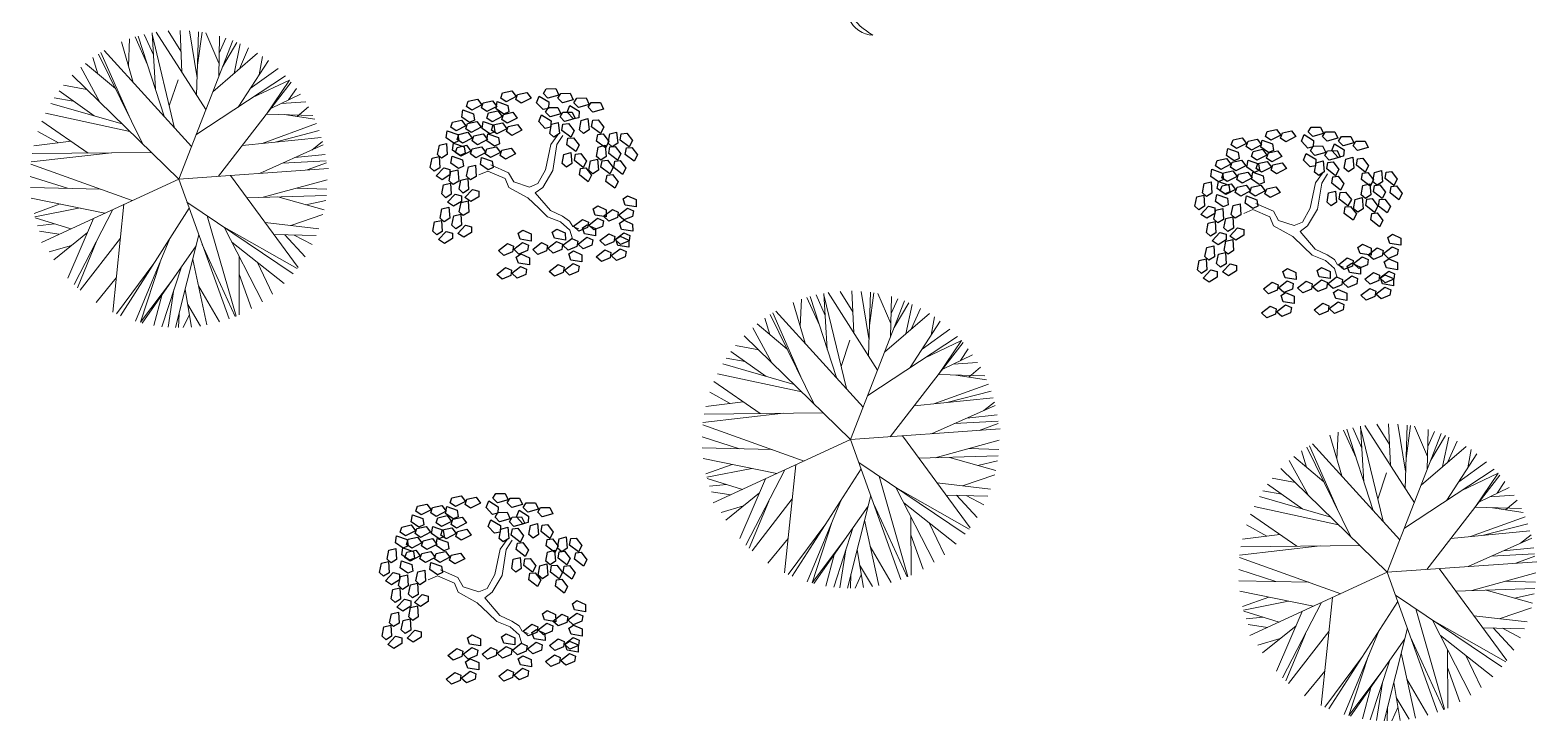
# Model space of a CAD drawing. Header units: millimetres. Extents: x 997 to 4249, y 599 to 1440.
# Drawn here: x 1817.81 to 1856.82, y 685.12 to 703 of the extents above; entities that cross this region are included whole.
import ezdxf

# ---------------------------------------------------------------- set-up
doc = ezdxf.new("R2010")
doc.units = ezdxf.units.MM
doc.linetypes.add('Continuo', pattern=[0])
doc.layers.add('cercas existentes', color=18, linetype='Continuous')
doc.layers.add('taludes', color=9, linetype='Continuous')

# ---------------------------------------------------------------- blocks, each defined once
blk = doc.blocks.new('L', base_point=(1.3683, 0.5913))
at = {"linetype": 'Continuo'}
for p, q in [((1.2809, 0.65), (1.3117, 0.675)), ((1.3117, 0.675), (1.3419, 0.6213)), ((1.2753, 0.5668), (1.3061, 0.5917)), ((1.2937, 0.5998), (1.2809, 0.65)), ((1.3225, 0.5909), (1.2937, 0.5998)), ((1.3061, 0.5917), (1.3362, 0.538)), ((1.3419, 0.6213), (1.3225, 0.5909)), ((1.2881, 0.5166), (1.2753, 0.5668)), ((1.3169, 0.5076), (1.2881, 0.5166)), ((1.3362, 0.538), (1.3169, 0.5076)), ((1.337, 0.4891), (1.3557, 0.5478)), ((1.3557, 0.5478), (1.3911, 0.5544)), ((1.4042, 0.5272), (1.3763, 0.4836)), ((1.3911, 0.5544), (1.4042, 0.5272)), ((1.3763, 0.4836), (1.337, 0.4891))]:
    blk.add_line(p, q, dxfattribs=at)
blk = doc.blocks.new('gtfoods1')
at = {"layer": 'taludes', "lineweight": 5, "extrusion": (-0.01642, -0.01246, 0.999788)}
for p, q in [((-103.973, 40.722, 12.087), (-104.28, 41.776, 12.095)), ((-104.099, 41.153, 12.09), (-104.069, 41.857, 12.099)), ((-103.602, 41.186, 12.099), (-103.927, 41.904, 12.102)), ((-103.162, 39.829, 12.089), (-103.843, 41.928, 12.104)), ((-103.452, 41.438, 12.104), (-103.686, 41.969, 12.107)), ((-103.398, 40.557, 12.094), (-103.487, 42.011, 12.111)), ((-102.904, 39.546, 12.09), (-103.485, 41.975, 12.11)), ((-102.094, 40.026, 12.109), (-103.377, 42.029, 12.113)), ((-102.737, 41.533, 12.117), (-103.067, 42.064, 12.118)), ((-102.796, 38.226, 12.075), (-101.395, 41.817, 12.143)), ((-102.713, 40.993, 12.111), (-102.761, 42.073, 12.124)), ((-102.319, 40.847, 12.116), (-102.518, 42.063, 12.127)), ((-102.333, 40.399, 12.11), (-102.282, 42.039, 12.131)), ((-102.309, 41.176, 12.12), (-102.192, 42.025, 12.132)), ((-101.753, 41.227, 12.13), (-102.093, 42.008, 12.134)), ((-101.76, 40.882, 12.125), (-101.739, 41.925, 12.138)), ((-101.748, 41.485, 12.133), (-101.572, 41.873, 12.141)), ((-101.664, 41.129, 12.13), (-101.288, 41.765, 12.144)), ((-104.886, 40.946, 12.075), (-105.015, 41.369, 12.078)), ((-103.737, 39.144, 12.071), (-104.876, 41.463, 12.081)), ((-104.047, 39.776, 12.074), (-104.812, 41.503, 12.083)), ((-102.468, 39.066, 12.091), (-104.728, 41.553, 12.085)), ((-101.915, 40.485, 12.118), (-100.755, 41.487, 12.149)), ((-101.362, 40.963, 12.133), (-101.2, 41.726, 12.145)), ((-101.223, 41.083, 12.136), (-100.989, 41.622, 12.147)), ((-100.711, 40.927, 12.143), (-100.624, 41.401, 12.15)), ((-104.835, 40.216, 12.066), (-105.331, 41.121, 12.069)), ((-104.436, 40.568, 12.077), (-105.212, 41.221, 12.073)), ((-101.252, 40.091, 12.124), (-100.474, 41.293, 12.151)), ((-100.943, 40.569, 12.135), (-100.222, 41.085, 12.153)), ((-105.174, 40.547, 12.065), (-105.775, 40.661, 12.056)), ((-102.796, 38.226, 12.075), (-105.55, 40.913, 12.063)), ((-103.042, 40.121, 12.095), (-102.811, 40.799, 12.107)), ((-102.35, 39.369, 12.097), (-100.028, 40.897, 12.154)), ((-101.768, 38.299, 12.093), (-99.881, 40.736, 12.154)), ((-100.884, 40.334, 12.133), (-99.927, 40.789, 12.154)), ((-99.927, 40.789, 12.154), (-100.522, 39.908, 12.133)), ((-104.257, 39.652, 12.069), (-106.107, 40.185, 12.045)), ((-105.525, 40.246, 12.055), (-106.017, 40.331, 12.048)), ((-104.984, 39.861, 12.059), (-105.894, 40.508, 12.053)), ((-100.411, 40.052, 12.137), (-99.638, 40.422, 12.154)), ((-100.141, 40.181, 12.143), (-99.507, 40.221, 12.154)), ((-99.95, 40.273, 12.147), (-99.748, 40.572, 12.154)), ((-104.058, 39.457, 12.07), (-106.245, 39.93, 12.04)), ((-100.522, 39.908, 12.133), (-99.32, 39.873, 12.153)), ((-100.067, 39.895, 12.141), (-99.275, 39.775, 12.152)), ((-99.73, 39.844, 12.146), (-99.435, 40.097, 12.154)), ((-105.91, 39.163, 12.036), (-106.442, 39.453, 12.03)), ((-105.141, 38.9, 12.045), (-106.338, 39.729, 12.036)), ((-100.637, 39.149, 12.122), (-99.228, 39.664, 12.152)), ((-100.302, 39.183, 12.128), (-99.159, 39.48, 12.15)), ((-105.579, 39.204, 12.041), (-106.547, 39.084, 12.024)), ((-101.15, 39.097, 12.113), (-99.103, 39.303, 12.149)), ((-100.704, 38.374, 12.111), (-99.052, 39.108, 12.147)), ((-99.345, 38.977, 12.141), (-99.073, 39.194, 12.148)), ((-104.534, 38.906, 12.055), (-106.617, 38.672, 12.018)), ((-103.504, 38.917, 12.072), (-106.586, 38.885, 12.021)), ((-100.107, 38.64, 12.124), (-98.979, 38.702, 12.144)), ((-99.785, 38.782, 12.131), (-99.002, 38.863, 12.145)), ((-99.466, 38.462, 12.133), (-98.972, 38.642, 12.143)), ((-105.676, 37.987, 12.025), (-106.643, 38.296, 12.013)), ((-103.999, 37.671, 12.048), (-106.624, 38.611, 12.017)), ((-102.796, 38.226, 12.075), (-98.921, 38.501, 12.142)), ((-101.453, 38.321, 12.098), (-99.702, 35.939, 12.097)), ((-104.828, 37.968, 12.038), (-106.637, 38.008, 12.009)), ((-102.796, 38.226, 12.075), (-106.35, 36.586, 11.996)), ((-102.796, 38.226, 12.075), (-101.491, 34.607, 12.051)), ((-100.605, 37.753, 12.105), (-98.949, 38.21, 12.138)), ((-99.731, 37.994, 12.122), (-98.958, 37.967, 12.135)), ((-104.706, 37.345, 12.033), (-106.612, 37.734, 12.006)), ((-105.864, 37.582, 12.017), (-106.539, 37.338, 12.002)), ((-105.351, 37.477, 12.024), (-106.517, 37.249, 12.002)), ((-104.213, 37.572, 12.044), (-104.504, 34.779, 12.004)), ((-102.524, 37.472, 12.07), (-104.305, 34.687, 12.006)), ((-102.581, 37.629, 12.071), (-99.829, 35.776, 12.093)), ((-101.026, 37.74, 12.098), (-98.972, 37.803, 12.133)), ((-100.233, 37.765, 12.111), (-99.033, 37.426, 12.127)), ((-99.5, 37.558, 12.121), (-98.989, 37.671, 12.131)), ((-105.593, 36.935, 12.013), (-106.509, 37.22, 12.001)), ((-106.012, 37.065, 12.008), (-106.448, 37.017, 12)), ((-105.001, 37.208, 12.026), (-105.664, 35.662, 11.996)), ((-104.499, 37.44, 12.037), (-105.505, 35.495, 11.996)), ((-102.058, 37.277, 12.075), (-101.31, 34.677, 12.055)), ((-100.557, 37.102, 12.098), (-99.17, 36.941, 12.119)), ((-99.896, 37.025, 12.108), (-99.06, 37.309, 12.125)), ((-105.898, 36.795, 12.006), (-106.397, 36.873, 11.999)), ((-105.158, 36.844, 12.019), (-106.027, 36.137, 11.996)), ((-104.304, 36.695, 12.031), (-105.348, 35.347, 11.997)), ((-103.026, 36.687, 12.052), (-103.915, 34.545, 12.011)), ((-102.274, 36.778, 12.066), (-102.878, 34.38, 12.026)), ((-101.622, 36.984, 12.079), (-99.725, 35.908, 12.097)), ((-101.622, 36.984, 12.079), (-100.628, 35.047, 12.071)), ((-100.328, 36.791, 12.098), (-99.238, 36.762, 12.115)), ((-100.052, 36.784, 12.102), (-99.518, 36.212, 12.104)), ((-99.807, 36.777, 12.106), (-99.341, 36.532, 12.111)), ((-105.571, 36.508, 12.008), (-106.148, 36.339, 11.996)), ((-104.916, 36.634, 12.02), (-105.419, 35.412, 11.997)), ((-102.344, 36.501, 12.061), (-103.746, 34.498, 12.013)), ((-102.185, 36.533, 12.064), (-101.33, 34.669, 12.055)), ((-101.42, 36.59, 12.077), (-100.062, 35.519, 12.086)), ((-103.439, 36.042, 12.037), (-104.408, 34.733, 12.005)), ((-103.28, 36.075, 12.04), (-103.787, 34.517, 12.013)), ((-102.726, 35.954, 12.048), (-103.234, 34.404, 12.02)), ((-102.434, 36.142, 12.055), (-102.065, 34.449, 12.04)), ((-101.234, 36.227, 12.076), (-101.231, 34.711, 12.057)), ((-100.759, 36.069, 12.082), (-100.366, 35.243, 12.078)), ((-104.411, 35.666, 12.017), (-104.936, 35.029, 12)), ((-102.96, 35.62, 12.04), (-103.787, 34.517, 12.013)), ((-101.233, 35.764, 12.07), (-100.913, 34.871, 12.064)), ((-103.224, 35.243, 12.031), (-103.437, 34.432, 12.017)), ((-102.918, 35.368, 12.037), (-103.072, 34.389, 12.023)), ((-102.628, 35.37, 12.042), (-102.463, 34.393, 12.033)), ((-102.285, 35.46, 12.049), (-101.741, 34.526, 12.046)), ((-86.702, 34.409, 12.09), (-86.673, 35.112, 12.099)), ((-86.206, 34.442, 12.099), (-86.53, 35.159, 12.102)), ((-85.765, 33.084, 12.089), (-86.447, 35.184, 12.104)), ((-86.056, 34.694, 12.104), (-86.289, 35.225, 12.107)), ((-86.002, 33.812, 12.094), (-86.091, 35.266, 12.111)), ((-85.508, 32.801, 12.09), (-86.089, 35.231, 12.11)), ((-84.698, 33.281, 12.109), (-85.98, 35.285, 12.113)), ((-85.341, 34.789, 12.117), (-85.67, 35.319, 12.118)), ((-85.317, 34.248, 12.111), (-85.364, 35.329, 12.124)), ((-84.923, 34.102, 12.116), (-85.122, 35.319, 12.127)), ((-84.936, 33.654, 12.11), (-84.886, 35.294, 12.131)), ((-84.912, 34.431, 12.12), (-84.795, 35.281, 12.132)), ((-84.357, 34.482, 12.13), (-84.696, 35.264, 12.134)), ((-84.364, 34.137, 12.125), (-84.343, 35.181, 12.138)), ((-84.352, 34.741, 12.133), (-84.175, 35.128, 12.141)), ((-102.787, 34.74, 12.032), (-102.8, 34.379, 12.027)), ((-102.519, 34.722, 12.036), (-102.68, 34.38, 12.029)), ((-102.563, 34.982, 12.038), (-102.231, 34.42, 12.037)), ((-86.65, 33.031, 12.074), (-87.416, 34.759, 12.083)), ((-85.072, 32.321, 12.091), (-87.332, 34.809, 12.085)), ((-86.576, 33.977, 12.087), (-86.884, 35.031, 12.095)), ((-85.4, 31.481, 12.075), (-83.999, 35.072, 12.143)), ((-84.519, 33.74, 12.118), (-83.359, 34.742, 12.149)), ((-84.267, 34.385, 12.13), (-83.891, 35.02, 12.144)), ((-83.965, 34.218, 12.133), (-83.804, 34.982, 12.145)), ((-83.827, 34.338, 12.136), (-83.593, 34.878, 12.147)), ((-87.439, 33.471, 12.066), (-87.934, 34.376, 12.069)), ((-87.04, 33.823, 12.077), (-87.815, 34.476, 12.073)), ((-87.489, 34.202, 12.075), (-87.618, 34.625, 12.078)), ((-86.34, 32.399, 12.071), (-87.479, 34.719, 12.081)), ((-83.856, 33.347, 12.124), (-83.078, 34.548, 12.151)), ((-83.547, 33.824, 12.135), (-82.826, 34.34, 12.153)), ((-83.314, 34.183, 12.143), (-83.227, 34.656, 12.15)), ((-85.4, 31.481, 12.075), (-88.153, 34.169, 12.063)), ((-85.645, 33.376, 12.095), (-85.415, 34.055, 12.107)), ((-84.954, 32.624, 12.097), (-82.631, 34.153, 12.154)), ((-84.371, 31.554, 12.093), (-82.485, 33.992, 12.154)), ((-83.488, 33.589, 12.133), (-82.531, 34.044, 12.154)), ((-82.531, 34.044, 12.154), (-83.126, 33.163, 12.133)), ((-88.129, 33.501, 12.055), (-88.621, 33.586, 12.048)), ((-87.588, 33.117, 12.059), (-88.498, 33.763, 12.053)), ((-87.778, 33.802, 12.065), (-88.378, 33.917, 12.056)), ((-83.014, 33.308, 12.137), (-82.241, 33.677, 12.154)), ((-82.553, 33.528, 12.147), (-82.351, 33.828, 12.154)), ((-86.661, 32.713, 12.07), (-88.849, 33.186, 12.04)), ((-86.861, 32.908, 12.069), (-88.711, 33.44, 12.045)), ((-83.126, 33.163, 12.133), (-81.923, 33.129, 12.153)), ((-82.744, 33.437, 12.143), (-82.11, 33.476, 12.154)), ((-82.334, 33.099, 12.146), (-82.038, 33.352, 12.154)), ((-87.744, 32.156, 12.045), (-88.941, 32.985, 12.036)), ((-83.241, 32.404, 12.122), (-81.832, 32.919, 12.152)), ((-82.671, 33.15, 12.141), (-81.878, 33.03, 12.152)), ((-88.182, 32.459, 12.041), (-89.15, 32.339, 12.024)), ((-88.513, 32.418, 12.036), (-89.046, 32.709, 12.03)), ((-83.753, 32.353, 12.113), (-81.707, 32.559, 12.149)), ((-82.906, 32.438, 12.128), (-81.763, 32.736, 12.15)), ((-81.949, 32.233, 12.141), (-81.676, 32.449, 12.148)), ((-87.137, 32.162, 12.055), (-89.221, 31.927, 12.018)), ((-86.108, 32.172, 12.072), (-89.19, 32.141, 12.021)), ((-83.308, 31.63, 12.111), (-81.655, 32.363, 12.147)), ((-82.389, 32.038, 12.131), (-81.606, 32.118, 12.145)), ((-86.603, 30.926, 12.048), (-89.228, 31.866, 12.017)), ((-85.4, 31.481, 12.075), (-81.525, 31.756, 12.142)), ((-82.71, 31.895, 12.124), (-81.582, 31.957, 12.144)), ((-82.07, 31.718, 12.133), (-81.575, 31.897, 12.143)), ((-72.806, 30.972, 12.09), (-72.777, 31.676, 12.099)), ((-72.31, 31.006, 12.099), (-72.635, 31.723, 12.102)), ((-71.87, 29.648, 12.089), (-72.551, 31.748, 12.104)), ((-72.16, 31.257, 12.104), (-72.394, 31.789, 12.107)), ((-72.106, 30.376, 12.094), (-72.195, 31.83, 12.111)), ((-71.612, 29.365, 12.09), (-72.193, 31.795, 12.11)), ((-70.802, 29.845, 12.109), (-72.085, 31.849, 12.113)), ((-71.445, 31.352, 12.117), (-71.775, 31.883, 12.118)), ((-71.504, 28.045, 12.075), (-70.103, 31.636, 12.143)), ((-71.421, 30.812, 12.111), (-71.469, 31.892, 12.124)), ((-71.027, 30.666, 12.116), (-71.226, 31.882, 12.127)), ((-71.041, 30.218, 12.11), (-70.99, 31.858, 12.131)), ((-71.017, 30.995, 12.12), (-70.899, 31.845, 12.132)), ((-70.461, 31.046, 12.13), (-70.801, 31.828, 12.134)), ((-70.468, 30.701, 12.125), (-70.447, 31.744, 12.138)), ((-70.456, 31.305, 12.133), (-70.28, 31.692, 12.141)), ((-88.279, 31.242, 12.025), (-89.246, 31.551, 12.013)), ((-87.432, 31.223, 12.038), (-89.241, 31.264, 12.009)), ((-85.4, 31.481, 12.075), (-88.953, 29.841, 11.996)), ((-85.4, 31.481, 12.075), (-84.094, 27.862, 12.051)), ((-84.057, 31.577, 12.098), (-82.306, 29.194, 12.097)), ((-83.209, 31.009, 12.105), (-81.553, 31.466, 12.138)), ((-82.335, 31.25, 12.122), (-81.561, 31.223, 12.135)), ((-72.445, 28.963, 12.071), (-73.584, 31.282, 12.081)), ((-72.755, 29.595, 12.074), (-73.52, 31.322, 12.083)), ((-71.176, 28.885, 12.091), (-73.436, 31.373, 12.085)), ((-72.681, 30.541, 12.087), (-72.988, 31.595, 12.095)), ((-70.623, 30.304, 12.118), (-69.463, 31.306, 12.149)), ((-70.372, 30.948, 12.13), (-69.995, 31.584, 12.144)), ((-70.07, 30.782, 12.133), (-69.908, 31.546, 12.145)), ((-69.931, 30.902, 12.136), (-69.697, 31.442, 12.147)), ((-69.419, 30.747, 12.143), (-69.332, 31.22, 12.15)), ((-87.309, 30.6, 12.033), (-89.215, 30.99, 12.006)), ((-88.467, 30.837, 12.017), (-89.143, 30.593, 12.002)), ((-86.817, 30.827, 12.044), (-87.107, 28.034, 12.004)), ((-85.184, 30.885, 12.071), (-82.433, 29.032, 12.093)), ((-83.63, 30.996, 12.098), (-81.576, 31.059, 12.133)), ((-82.837, 31.02, 12.111), (-81.636, 30.681, 12.127)), ((-82.104, 30.813, 12.121), (-81.593, 30.927, 12.131)), ((-73.543, 30.035, 12.066), (-74.039, 30.94, 12.069)), ((-73.144, 30.387, 12.077), (-73.92, 31.04, 12.073)), ((-73.594, 30.766, 12.075), (-73.723, 31.189, 12.078)), ((-69.96, 29.911, 12.124), (-69.182, 31.112, 12.151)), ((-69.651, 30.388, 12.135), (-68.93, 30.904, 12.153)), ((-87.955, 30.732, 12.024), (-89.12, 30.504, 12.002)), ((-88.197, 30.191, 12.013), (-89.113, 30.475, 12.001)), ((-87.605, 30.464, 12.026), (-88.268, 28.918, 11.996)), ((-87.102, 30.696, 12.037), (-88.109, 28.75, 11.996)), ((-85.128, 30.727, 12.07), (-86.908, 27.943, 12.006)), ((-84.662, 30.533, 12.075), (-83.913, 27.933, 12.055)), ((-82.5, 30.28, 12.108), (-81.663, 30.565, 12.125)), ((-73.882, 30.366, 12.065), (-74.483, 30.481, 12.056)), ((-71.504, 28.045, 12.075), (-74.258, 30.733, 12.063)), ((-71.75, 29.94, 12.095), (-71.519, 30.619, 12.107)), ((-71.058, 29.188, 12.097), (-68.736, 30.716, 12.154)), ((-70.476, 28.118, 12.093), (-68.589, 30.556, 12.154)), ((-69.592, 30.153, 12.133), (-68.635, 30.608, 12.154)), ((-68.635, 30.608, 12.154), (-69.23, 29.727, 12.133)), ((-88.616, 30.321, 12.008), (-89.051, 30.272, 12)), ((-88.502, 30.05, 12.006), (-89.001, 30.128, 11.999)), ((-87.761, 30.099, 12.019), (-88.63, 29.393, 11.996)), ((-84.226, 30.239, 12.079), (-82.328, 29.164, 12.097)), ((-84.226, 30.239, 12.079), (-83.231, 28.303, 12.071)), ((-83.16, 30.357, 12.098), (-81.773, 30.196, 12.119)), ((-82.932, 30.046, 12.098), (-81.842, 30.017, 12.115)), ((-74.233, 30.065, 12.055), (-74.725, 30.15, 12.048)), ((-73.692, 29.681, 12.059), (-74.602, 30.327, 12.053)), ((-69.119, 29.872, 12.137), (-68.346, 30.241, 12.154)), ((-68.658, 30.092, 12.147), (-68.456, 30.392, 12.154)), ((-88.175, 29.763, 12.008), (-88.752, 29.594, 11.996)), ((-87.519, 29.889, 12.02), (-88.023, 28.668, 11.997)), ((-86.908, 29.95, 12.031), (-87.951, 28.603, 11.997)), ((-85.63, 29.942, 12.052), (-86.519, 27.801, 12.011)), ((-84.947, 29.756, 12.061), (-86.349, 27.753, 12.013)), ((-84.877, 30.033, 12.066), (-85.481, 27.635, 12.026)), ((-84.789, 29.788, 12.064), (-83.933, 27.924, 12.055)), ((-84.023, 29.845, 12.077), (-82.666, 28.774, 12.086)), ((-82.655, 30.039, 12.102), (-82.121, 29.467, 12.104)), ((-82.41, 30.032, 12.106), (-81.945, 29.788, 12.111)), ((-72.766, 29.277, 12.07), (-74.953, 29.75, 12.04)), ((-72.965, 29.471, 12.069), (-74.815, 30.004, 12.045)), ((-69.23, 29.727, 12.133), (-68.028, 29.693, 12.153)), ((-68.849, 30.001, 12.143), (-68.215, 30.04, 12.154)), ((-68.775, 29.714, 12.141), (-67.983, 29.594, 12.152)), ((-68.438, 29.663, 12.146), (-68.143, 29.916, 12.154)), ((-86.042, 29.297, 12.037), (-87.011, 27.988, 12.005)), ((-85.883, 29.331, 12.04), (-86.391, 27.773, 12.013)), ((-85.037, 29.397, 12.055), (-84.669, 27.704, 12.04)), ((-83.837, 29.483, 12.076), (-83.834, 27.967, 12.057)), ((-83.363, 29.324, 12.082), (-82.969, 28.498, 12.078)), ((-74.618, 28.982, 12.036), (-75.15, 29.273, 12.03)), ((-73.848, 28.719, 12.045), (-75.046, 29.548, 12.036)), ((-69.345, 28.968, 12.122), (-67.936, 29.483, 12.152)), ((-69.01, 29.002, 12.128), (-67.867, 29.299, 12.15)), ((-87.015, 28.921, 12.017), (-87.54, 28.285, 12)), ((-85.564, 28.875, 12.04), (-86.391, 27.773, 12.013)), ((-85.329, 29.21, 12.048), (-85.837, 27.659, 12.02)), ((-83.836, 29.019, 12.07), (-83.517, 28.126, 12.064)), ((-74.287, 29.023, 12.041), (-75.254, 28.903, 12.024)), ((-69.858, 28.917, 12.113), (-67.811, 29.122, 12.149)), ((-69.412, 28.194, 12.111), (-67.76, 28.927, 12.147)), ((-68.053, 28.797, 12.141), (-67.781, 29.013, 12.148)), ((-85.827, 28.498, 12.031), (-86.04, 27.688, 12.017)), ((-85.521, 28.624, 12.037), (-85.675, 27.644, 12.023)), ((-85.232, 28.626, 12.042), (-85.067, 27.648, 12.033)), ((-84.889, 28.715, 12.049), (-84.344, 27.781, 12.046)), ((-73.242, 28.726, 12.055), (-75.325, 28.491, 12.018)), ((-72.212, 28.736, 12.072), (-75.294, 28.705, 12.021)), ((-68.814, 28.459, 12.124), (-67.687, 28.521, 12.144)), ((-68.493, 28.602, 12.131), (-67.71, 28.682, 12.145)), ((-85.166, 28.237, 12.038), (-84.835, 27.676, 12.037)), ((-74.384, 27.806, 12.025), (-75.35, 28.115, 12.013)), ((-72.707, 27.49, 12.048), (-75.332, 28.43, 12.017)), ((-71.504, 28.045, 12.075), (-67.629, 28.32, 12.142)), ((-70.161, 28.141, 12.098), (-68.41, 25.758, 12.097)), ((-68.174, 28.282, 12.133), (-67.68, 28.461, 12.143)), ((-85.391, 27.995, 12.032), (-85.404, 27.634, 12.027)), ((-85.122, 27.978, 12.036), (-85.284, 27.636, 12.029)), ((-73.536, 27.787, 12.038), (-75.345, 27.828, 12.009)), ((-71.504, 28.045, 12.075), (-75.058, 26.405, 11.996)), ((-71.504, 28.045, 12.075), (-70.198, 24.426, 12.051)), ((-69.313, 27.573, 12.105), (-67.657, 28.03, 12.138)), ((-68.439, 27.814, 12.122), (-67.666, 27.786, 12.135)), ((-73.413, 27.164, 12.033), (-75.319, 27.554, 12.006)), ((-74.572, 27.401, 12.017), (-75.247, 27.157, 12.002)), ((-72.921, 27.391, 12.044), (-73.211, 24.598, 12.004)), ((-71.289, 27.449, 12.071), (-68.537, 25.596, 12.093)), ((-69.734, 27.56, 12.098), (-67.68, 27.623, 12.133)), ((-68.941, 27.584, 12.111), (-67.741, 27.245, 12.127)), ((-68.208, 27.377, 12.121), (-67.697, 27.491, 12.131)), ((-74.059, 27.296, 12.024), (-75.225, 27.068, 12.002)), ((-74.301, 26.755, 12.013), (-75.217, 27.039, 12.001)), ((-73.709, 27.028, 12.026), (-74.372, 25.482, 11.996)), ((-73.207, 27.26, 12.037), (-74.213, 25.314, 11.996)), ((-71.232, 27.291, 12.07), (-73.013, 24.506, 12.006)), ((-70.766, 27.097, 12.075), (-70.017, 24.497, 12.055)), ((-69.265, 26.921, 12.098), (-67.878, 26.76, 12.119)), ((-68.604, 26.844, 12.108), (-67.768, 27.129, 12.125)), ((-74.72, 26.885, 12.008), (-75.156, 26.836, 12)), ((-74.606, 26.614, 12.006), (-75.105, 26.692, 11.999)), ((-73.866, 26.663, 12.019), (-74.735, 25.957, 11.996)), ((-70.982, 26.597, 12.066), (-71.586, 24.199, 12.026)), ((-70.33, 26.803, 12.079), (-68.433, 25.728, 12.097)), ((-70.33, 26.803, 12.079), (-69.336, 24.867, 12.071)), ((-69.036, 26.61, 12.098), (-67.946, 26.581, 12.115)), ((-68.76, 26.603, 12.102), (-68.226, 26.031, 12.104)), ((-68.515, 26.596, 12.106), (-68.049, 26.352, 12.111)), ((-74.279, 26.327, 12.008), (-74.856, 26.158, 11.996)), ((-73.624, 26.453, 12.02), (-74.127, 25.232, 11.997)), ((-73.012, 26.514, 12.031), (-74.056, 25.167, 11.997)), ((-71.734, 26.506, 12.052), (-72.623, 24.365, 12.011)), ((-71.051, 26.32, 12.061), (-72.453, 24.317, 12.013)), ((-70.893, 26.352, 12.064), (-70.038, 24.488, 12.055)), ((-70.128, 26.409, 12.077), (-68.77, 25.338, 12.086)), ((-72.146, 25.861, 12.037), (-73.116, 24.552, 12.005)), ((-71.988, 25.895, 12.04), (-72.495, 24.336, 12.013)), ((-71.434, 25.774, 12.048), (-71.942, 24.223, 12.02)), ((-71.142, 25.961, 12.055), (-70.773, 24.268, 12.04)), ((-69.942, 26.047, 12.076), (-69.938, 24.531, 12.057)), ((-69.467, 25.888, 12.082), (-69.074, 25.062, 12.078)), ((-73.119, 25.485, 12.017), (-73.644, 24.849, 12)), ((-71.668, 25.439, 12.04), (-72.495, 24.336, 12.013)), ((-69.941, 25.583, 12.07), (-69.621, 24.69, 12.064)), ((-71.932, 25.062, 12.031), (-72.145, 24.252, 12.017)), ((-71.626, 25.188, 12.037), (-71.78, 24.208, 12.023)), ((-71.336, 25.19, 12.042), (-71.171, 24.212, 12.033)), ((-70.993, 25.279, 12.049), (-70.449, 24.345, 12.046)), ((-71.271, 24.801, 12.038), (-70.939, 24.24, 12.037)), ((-71.495, 24.559, 12.032), (-71.508, 24.198, 12.027)), ((-71.227, 24.542, 12.036), (-71.388, 24.2, 12.029))]:
    blk.add_line(p, q, dxfattribs=at)
at = {"layer": 'taludes', "linetype": 'Continuo', "lineweight": 5, "extrusion": (-0.012368, -0.016489, 0.999788)}
for p, q in [((-93.297, 38.466, 12.084), (-93.161, 39.123, 12.097)), ((-93.161, 39.123, 12.097), (-92.979, 39.373, 12.103)), ((-93.11, 38.446, 12.086), (-93.002, 39.118, 12.099)), ((-93.002, 39.118, 12.099), (-92.85, 39.356, 12.104)), ((-94.788, 38.432, 12.065), (-95.022, 38.331, 12.061)), ((-94.346, 38.242, 12.068), (-94.788, 38.432, 12.065)), ((-94.254, 38.388, 12.071), (-94.711, 38.591, 12.069)), ((-94.252, 38.01, 12.065), (-94.346, 38.242, 12.068)), ((-94.117, 38.154, 12.069), (-94.254, 38.388, 12.071)), ((-93.496, 38.107, 12.076), (-93.297, 38.466, 12.084)), ((-93.369, 38.009, 12.076), (-93.11, 38.446, 12.086)), ((-73.359, 38.126, 12.097), (-73.178, 38.376, 12.103)), ((-73.2, 38.121, 12.099), (-73.048, 38.359, 12.104)), ((-93.754, 37.738, 12.067), (-94.252, 38.01, 12.065)), ((-93.716, 38.02, 12.072), (-94.117, 38.154, 12.069)), ((-93.716, 38.02, 12.072), (-93.496, 38.107, 12.076)), ((-93.562, 37.867, 12.071), (-93.369, 38.009, 12.076)), ((-93.562, 37.867, 12.071), (-93.171, 37.409, 12.068)), ((-73.495, 37.469, 12.084), (-73.359, 38.126, 12.097)), ((-73.308, 37.449, 12.086), (-73.2, 38.121, 12.099)), ((-93.754, 37.738, 12.067), (-93.473, 37.472, 12.066)), ((-93.473, 37.472, 12.066), (-93.248, 37.249, 12.065)), ((-74.452, 37.391, 12.071), (-74.909, 37.594, 12.069)), ((-73.695, 37.11, 12.076), (-73.495, 37.469, 12.084)), ((-93.248, 37.249, 12.065), (-92.906, 37.117, 12.067)), ((-93.171, 37.409, 12.068), (-92.858, 37.264, 12.07)), ((-92.906, 37.117, 12.067), (-92.666, 36.907, 12.066)), ((-92.858, 37.264, 12.07), (-92.674, 37.137, 12.07)), ((-92.674, 37.137, 12.07), (-92.591, 36.999, 12.069)), ((-74.986, 37.435, 12.065), (-75.221, 37.334, 12.061)), ((-74.544, 37.245, 12.068), (-74.986, 37.435, 12.065)), ((-74.45, 37.013, 12.065), (-74.544, 37.245, 12.068)), ((-74.315, 37.157, 12.069), (-74.452, 37.391, 12.071)), ((-73.914, 37.023, 12.072), (-74.315, 37.157, 12.069)), ((-73.914, 37.023, 12.072), (-73.695, 37.11, 12.076)), ((-73.568, 37.012, 12.076), (-73.308, 37.449, 12.086)), ((-92.666, 36.907, 12.066), (-92.601, 36.676, 12.063)), ((-92.591, 36.999, 12.069), (-92.434, 36.94, 12.07)), ((-73.952, 36.741, 12.067), (-74.45, 37.013, 12.065)), ((-73.952, 36.741, 12.067), (-73.671, 36.475, 12.066)), ((-73.76, 36.87, 12.071), (-73.568, 37.012, 12.076)), ((-73.76, 36.87, 12.071), (-73.369, 36.412, 12.068)), ((-73.671, 36.475, 12.066), (-73.447, 36.252, 12.065)), ((-73.369, 36.412, 12.068), (-73.056, 36.267, 12.07)), ((-73.447, 36.252, 12.065), (-73.104, 36.12, 12.067)), ((-73.104, 36.12, 12.067), (-72.865, 35.91, 12.066)), ((-73.056, 36.267, 12.07), (-72.872, 36.14, 12.07)), ((-72.872, 36.14, 12.07), (-72.789, 36.002, 12.069)), ((-72.865, 35.91, 12.066), (-72.799, 35.679, 12.063)), ((-72.789, 36.002, 12.069), (-72.632, 35.943, 12.07)), ((-94.471, 28.641, 12.097), (-94.29, 28.891, 12.103)), ((-94.313, 28.636, 12.099), (-94.16, 28.874, 12.104)), ((-94.608, 27.984, 12.084), (-94.471, 28.641, 12.097)), ((-94.42, 27.964, 12.086), (-94.313, 28.636, 12.099)), ((-95.565, 27.906, 12.071), (-96.021, 28.109, 12.069)), ((-96.098, 27.95, 12.065), (-96.333, 27.849, 12.061)), ((-95.656, 27.761, 12.068), (-96.098, 27.95, 12.065)), ((-95.562, 27.528, 12.065), (-95.656, 27.761, 12.068)), ((-95.427, 27.672, 12.069), (-95.565, 27.906, 12.071)), ((-94.807, 27.626, 12.076), (-94.608, 27.984, 12.084)), ((-94.68, 27.527, 12.076), (-94.42, 27.964, 12.086)), ((-95.064, 27.256, 12.067), (-95.562, 27.528, 12.065)), ((-95.027, 27.538, 12.072), (-95.427, 27.672, 12.069)), ((-95.027, 27.538, 12.072), (-94.807, 27.626, 12.076)), ((-94.872, 27.385, 12.071), (-94.68, 27.527, 12.076)), ((-94.872, 27.385, 12.071), (-94.482, 26.927, 12.068)), ((-95.064, 27.256, 12.067), (-94.783, 26.991, 12.066)), ((-94.783, 26.991, 12.066), (-94.559, 26.768, 12.065)), ((-94.482, 26.927, 12.068), (-94.168, 26.782, 12.07)), ((-94.559, 26.768, 12.065), (-94.216, 26.635, 12.067)), ((-94.216, 26.635, 12.067), (-93.977, 26.425, 12.066)), ((-94.168, 26.782, 12.07), (-93.984, 26.655, 12.07)), ((-93.984, 26.655, 12.07), (-93.902, 26.517, 12.069)), ((-93.977, 26.425, 12.066), (-93.912, 26.194, 12.063)), ((-93.902, 26.517, 12.069), (-93.745, 26.458, 12.07))]:
    blk.add_line(p, q, dxfattribs=at)
at = {"layer": 'taludes', "linetype": 'Continuous', "lineweight": 5}
for centre, radius, start, end in [((-84.793, 42.656, 12.071), 0.704, 204.5568, 267.8912), ((-84.066, 43.347, 12.071), 1.585, 212.3431, 241.6462)]:
    blk.add_arc(centre, radius, start, end, dxfattribs=at)
at = {"layer": 'taludes', "linetype": 'Continuo', "lineweight": 5, "extrusion": (-0.012368, -0.016489, 0.999788)}
for p, xscale, yscale, zscale, rotation in [((-98.491, -23.475, 12.601), 4.693247904986873, 4.693247904986873, 4.693247904986873, 292.8731664010561), ((-99.879, -24.845, 12.601), 4.693247905292083, 4.693247905292083, 4.693247905292083, 305.0710582407918), ((-99.297, -24.139, 12.601), 4.693247905292083, 4.693247905292083, 4.693247905292083, 305.0710582407918), ((-97.716, -23.195, 12.601), 4.693247904986873, 4.693247904986873, 4.693247904986873, 292.8731664010561), ((-99.278, -24.769, 12.601), 4.693247905292083, 4.693247905292083, 4.693247905292083, 305.0710582407918), ((-98.153, -23.831, 12.601), 4.693247904986873, 4.693247904986873, 4.693247904986873, 292.8731664010561), ((-97.846, -24.143, 12.601), 4.693247905158423, 4.693247905158423, 4.693247905158423, 240.0875733262941), ((-97.289, -23.603, 12.601), 4.693247905158423, 4.693247905158423, 4.693247905158423, 240.0875733262941), ((-99.881, -25.521, 12.601), 4.693247905292083, 4.693247905292083, 4.693247905292083, 305.0710582407918), ((-99.56, -25.676, 12.601), 4.693247905292083, 4.693247905292083, 4.693247905292083, 305.0710582407918), ((-98.993, -24.948, 12.601), 4.693247905292083, 4.693247905292083, 4.693247905292083, 305.0710582407918), ((-96.487, -23.436, 12.601), 4.693247905158423, 4.693247905158423, 4.693247905158423, 240.0875733262941), ((-82.858, -13.057, 12.373), 4.693247905292083, 4.693247905292083, 4.693247905292083, 305.0710582407918), ((-82.052, -12.393, 12.373), 4.693247904986873, 4.693247904986873, 4.693247904986873, 292.8731664010561), ((-81.278, -12.112, 12.373), 4.693247904986873, 4.693247904986873, 4.693247904986873, 292.8731664010561), ((-99.84, -26.284, 12.601), 4.693247905007419, 4.693247905007419, 4.693247905007419, 11.23182489907098), ((-99.39, -25.969, 12.601), 4.693247905292083, 4.693247905292083, 4.693247905292083, 305.0710582407918), ((-98.755, -25.539, 12.601), 4.693247905292083, 4.693247905292083, 4.693247905292083, 305.0710582407918), ((-97.12, -24.573, 12.601), 4.693247905158423, 4.693247905158423, 4.693247905158423, 240.0875733262941), ((-96.522, -23.89, 12.601), 4.693247905158423, 4.693247905158423, 4.693247905158423, 240.0875733262941), ((-83.44, -13.762, 12.373), 4.693247905292083, 4.693247905292083, 4.693247905292083, 305.0710582407918), ((-81.714, -12.749, 12.373), 4.693247904986873, 4.693247904986873, 4.693247904986873, 292.8731664010561), ((-98.902, -26.286, 12.601), 4.693247905007419, 4.693247905007419, 4.693247905007419, 11.23182489907098), ((-96.467, -24.296, 12.601), 4.693247905158423, 4.693247905158423, 4.693247905158423, 240.0875733262941), ((-83.442, -14.439, 12.373), 4.693247905292083, 4.693247905292083, 4.693247905292083, 305.0710582407918), ((-82.839, -13.687, 12.373), 4.693247905292083, 4.693247905292083, 4.693247905292083, 305.0710582407918), ((-82.555, -13.866, 12.373), 4.693247905292083, 4.693247905292083, 4.693247905292083, 305.0710582407918), ((-81.407, -13.06, 12.373), 4.693247905158423, 4.693247905158423, 4.693247905158423, 240.0875733262941), ((-80.85, -12.521, 12.373), 4.693247905158423, 4.693247905158423, 4.693247905158423, 240.0875733262941), ((-99.191, -26.654, 12.601), 4.693247905007419, 4.693247905007419, 4.693247905007419, 11.23182489907098), ((-83.121, -14.593, 12.373), 4.693247905292083, 4.693247905292083, 4.693247905292083, 305.0710582407918), ((-80.084, -12.807, 12.373), 4.693247905158423, 4.693247905158423, 4.693247905158423, 240.0875733262941), ((-80.048, -12.354, 12.373), 4.693247905158423, 4.693247905158423, 4.693247905158423, 240.0875733262941), ((-83.401, -15.202, 12.373), 4.693247905007419, 4.693247905007419, 4.693247905007419, 11.23182489907098), ((-82.951, -14.886, 12.373), 4.693247905292083, 4.693247905292083, 4.693247905292083, 305.0710582407918), ((-82.316, -14.457, 12.373), 4.693247905292083, 4.693247905292083, 4.693247905292083, 305.0710582407918), ((-80.681, -13.491, 12.373), 4.693247905158423, 4.693247905158423, 4.693247905158423, 240.0875733262941), ((-80.028, -13.213, 12.373), 4.693247905158423, 4.693247905158423, 4.693247905158423, 240.0875733262941), ((-98.799, -27.565, 12.601), 4.693247905007419, 4.693247905007419, 4.693247905007419, 11.23182489907098), ((-98.498, -27.139, 12.601), 4.693247905007419, 4.693247905007419, 4.693247905007419, 11.23182489907098), ((-96.169, -25.224, 12.601), 4.693247904105663, 4.693247904105663, 4.693247904105663, 135.1959007807611), ((-95.705, -24.552, 12.601), 4.693247904105663, 4.693247904105663, 4.693247904105663, 135.1959007807611), ((-82.753, -15.571, 12.373), 4.693247905007419, 4.693247905007419, 4.693247905007419, 11.23182489907098), ((-82.464, -15.203, 12.373), 4.693247905007419, 4.693247905007419, 4.693247905007419, 11.23182489907098), ((-96.095, -25.782, 12.601), 4.693247904105663, 4.693247904105663, 4.693247904105663, 135.1959007807611), ((-95.399, -25.112, 12.601), 4.693247904105663, 4.693247904105663, 4.693247904105663, 135.1959007807611), ((-97.347, -26.891, 12.601), 4.693247904105663, 4.693247904105663, 4.693247904105663, 135.1959007807611), ((-96.656, -26.341, 12.601), 4.693247904105663, 4.693247904105663, 4.693247904105663, 135.1959007807611), ((-95.23, -25.504, 12.601), 4.693247904105663, 4.693247904105663, 4.693247904105663, 135.1959007807611), ((-82.059, -16.057, 12.373), 4.693247905007419, 4.693247905007419, 4.693247905007419, 11.23182489907098), ((-79.266, -13.469, 12.373), 4.693247904105663, 4.693247904105663, 4.693247904105663, 135.1959007807611), ((-97.014, -27.416, 12.601), 4.693247904105663, 4.693247904105663, 4.693247904105663, 135.1959007807611), ((-95.972, -26.536, 12.601), 4.693247904105663, 4.693247904105663, 4.693247904105663, 135.1959007807611), ((-82.36, -16.483, 12.373), 4.693247905007419, 4.693247905007419, 4.693247905007419, 11.23182489907098), ((-79.73, -14.141, 12.373), 4.693247904105663, 4.693247904105663, 4.693247904105663, 135.1959007807611), ((-80.908, -15.809, 12.373), 4.693247904105663, 4.693247904105663, 4.693247904105663, 135.1959007807611), ((-80.217, -15.258, 12.373), 4.693247904105663, 4.693247904105663, 4.693247904105663, 135.1959007807611), ((-79.656, -14.699, 12.373), 4.693247904105663, 4.693247904105663, 4.693247904105663, 135.1959007807611), ((-78.96, -14.03, 12.373), 4.693247904105663, 4.693247904105663, 4.693247904105663, 135.1959007807611), ((-78.791, -14.422, 12.373), 4.693247904105663, 4.693247904105663, 4.693247904105663, 135.1959007807611), ((-80.575, -16.334, 12.373), 4.693247904105663, 4.693247904105663, 4.693247904105663, 135.1959007807611), ((-79.533, -15.453, 12.373), 4.693247904105663, 4.693247904105663, 4.693247904105663, 135.1959007807611), ((-93.25, -32.644, 12.79), 4.693247904986873, 4.693247904986873, 4.693247904986873, 292.8731664010561), ((-94.638, -34.014, 12.79), 4.693247905292083, 4.693247905292083, 4.693247905292083, 305.0710582407918), ((-94.056, -33.309, 12.79), 4.693247905292083, 4.693247905292083, 4.693247905292083, 305.0710582407918), ((-92.912, -33, 12.79), 4.693247904986873, 4.693247904986873, 4.693247904986873, 292.8731664010561), ((-92.475, -32.364, 12.79), 4.693247904986873, 4.693247904986873, 4.693247904986873, 292.8731664010561), ((-94.639, -34.691, 12.79), 4.693247905292083, 4.693247905292083, 4.693247905292083, 305.0710582407918), ((-94.037, -33.938, 12.79), 4.693247905292083, 4.693247905292083, 4.693247905292083, 305.0710582407918), ((-92.605, -33.312, 12.79), 4.693247905158423, 4.693247905158423, 4.693247905158423, 240.0875733262941), ((-92.048, -32.772, 12.79), 4.693247905158423, 4.693247905158423, 4.693247905158423, 240.0875733262941), ((-94.319, -34.845, 12.79), 4.693247905292083, 4.693247905292083, 4.693247905292083, 305.0710582407918), ((-93.752, -34.118, 12.79), 4.693247905292083, 4.693247905292083, 4.693247905292083, 305.0710582407918), ((-91.246, -32.606, 12.79), 4.693247905158423, 4.693247905158423, 4.693247905158423, 240.0875733262941), ((-94.598, -35.454, 12.79), 4.693247905007419, 4.693247905007419, 4.693247905007419, 11.23182489907098), ((-94.149, -35.138, 12.79), 4.693247905292083, 4.693247905292083, 4.693247905292083, 305.0710582407918), ((-93.514, -34.709, 12.79), 4.693247905292083, 4.693247905292083, 4.693247905292083, 305.0710582407918), ((-91.879, -33.742, 12.79), 4.693247905158423, 4.693247905158423, 4.693247905158423, 240.0875733262941), ((-91.281, -33.059, 12.79), 4.693247905158423, 4.693247905158423, 4.693247905158423, 240.0875733262941), ((-93.661, -35.455, 12.79), 4.693247905007419, 4.693247905007419, 4.693247905007419, 11.23182489907098), ((-91.226, -33.465, 12.79), 4.693247905158423, 4.693247905158423, 4.693247905158423, 240.0875733262941), ((-93.95, -35.823, 12.79), 4.693247905007419, 4.693247905007419, 4.693247905007419, 11.23182489907098), ((-90.464, -33.721, 12.79), 4.693247904105663, 4.693247904105663, 4.693247904105663, 135.1959007807611), ((-93.558, -36.734, 12.79), 4.693247905007419, 4.693247905007419, 4.693247905007419, 11.23182489907098), ((-93.257, -36.308, 12.79), 4.693247905007419, 4.693247905007419, 4.693247905007419, 11.23182489907098), ((-90.928, -34.393, 12.79), 4.693247904105663, 4.693247904105663, 4.693247904105663, 135.1959007807611), ((-90.854, -34.951, 12.79), 4.693247904105663, 4.693247904105663, 4.693247904105663, 135.1959007807611), ((-90.158, -34.281, 12.79), 4.693247904105663, 4.693247904105663, 4.693247904105663, 135.1959007807611), ((-92.106, -36.061, 12.79), 4.693247904105663, 4.693247904105663, 4.693247904105663, 135.1959007807611), ((-91.415, -35.51, 12.79), 4.693247904105663, 4.693247904105663, 4.693247904105663, 135.1959007807611), ((-89.989, -34.673, 12.79), 4.693247904105663, 4.693247904105663, 4.693247904105663, 135.1959007807611), ((-91.773, -36.585, 12.79), 4.693247904105663, 4.693247904105663, 4.693247904105663, 135.1959007807611), ((-90.731, -35.705, 12.79), 4.693247904105663, 4.693247904105663, 4.693247904105663, 135.1959007807611)]:
    blk.add_blockref('L', p, dxfattribs=dict(at, xscale=xscale, yscale=yscale, zscale=zscale, rotation=rotation))

msp = doc.modelspace()

# ---------------------------------------------------------------- block references
at = {"layer": 'cercas existentes', "color": 1}
msp.add_blockref('gtfoods1', (1924.454, 660.921), dxfattribs=at)

doc.saveas('drawing.dxf')
